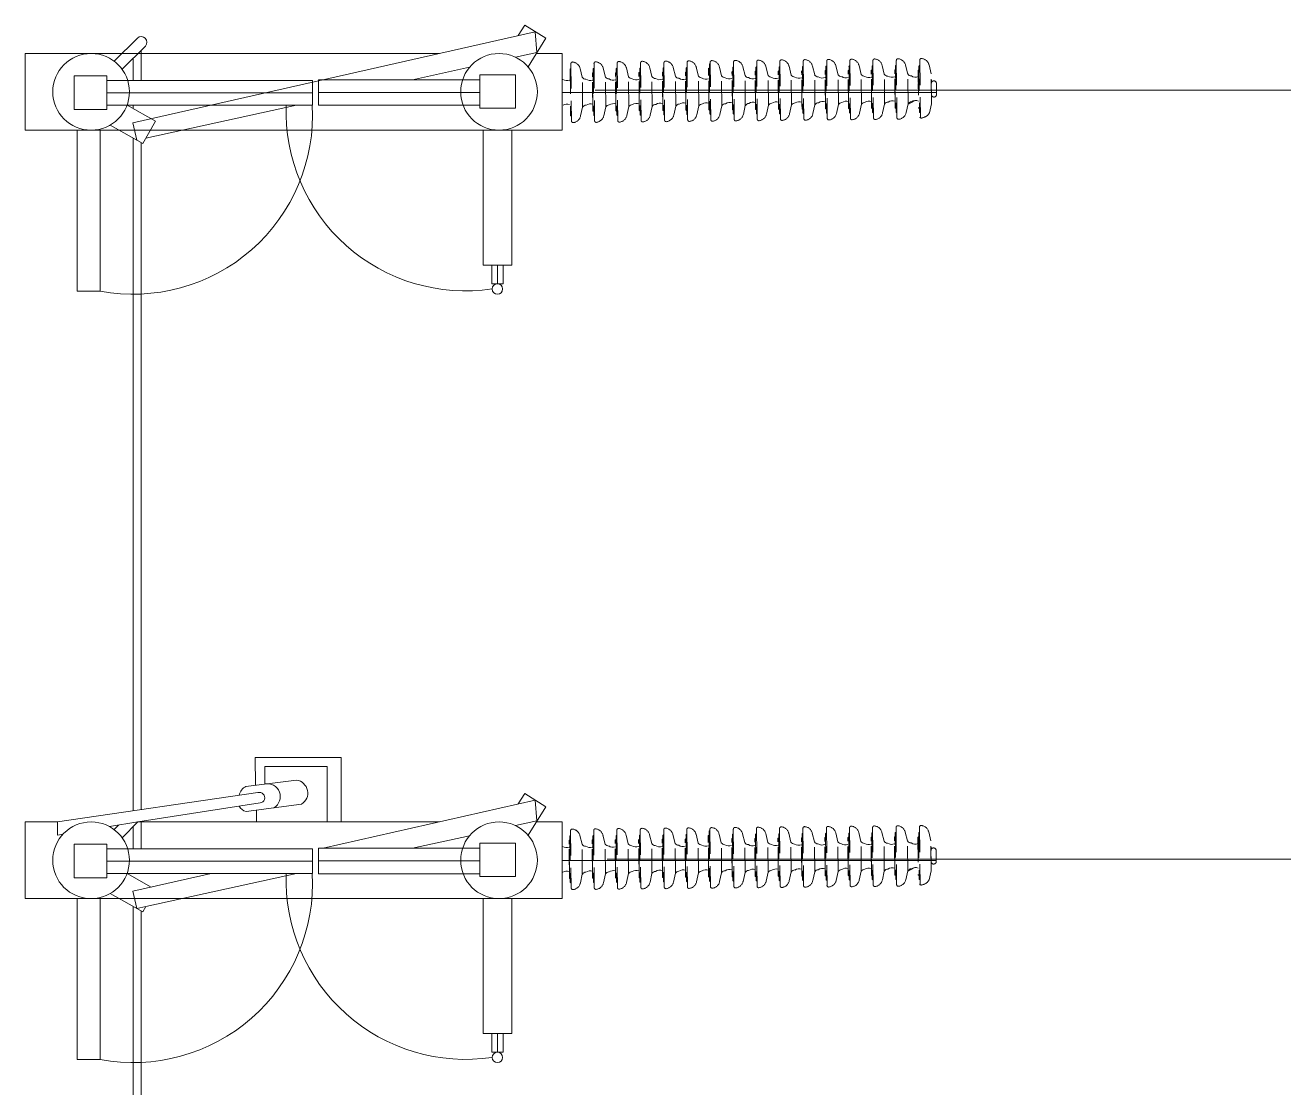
# Model space of a CAD drawing. Header units: inches. Extents: x 3989 to 4711, y 2881 to 3348.
# Drawn here: x 4309.83 to 4335.35, y 3041.98 to 3063.53 of the extents above; entities that cross this region are included whole.
import ezdxf

# ---------------------------------------------------------------- set-up
doc = ezdxf.new("R2010")
doc.units = ezdxf.units.IN
doc.header["$MEASUREMENT"] = 0
doc.linetypes.add('DASHED', pattern=[0.75, 0.5, -0.25])
doc.layers.add('COTAS', color=4, linetype='Continuous')
doc.layers.add('medidas', color=3, linetype='Continuous')

# ---------------------------------------------------------------- blocks, each defined once
blk = doc.blocks.new('*U13')
at = {"color": 0, "linetype": 'DASHED', "lineweight": 0}
for p, q in [((-124.367, -90.294), (-124.379, -91.453)), ((-124.368, -90.3), (-124.379, -91.46)), ((-123.892, -90.298), (-123.904, -91.458)), ((-123.417, -90.303), (-123.429, -91.463)), ((-122.949, -90.308), (-122.961, -91.468)), ((-122.481, -90.313), (-122.492, -91.473)), ((-122.006, -90.318), (-122.017, -91.477)), ((-124.605, -91.18), (-124.599, -90.569)), ((-124.555, -90.39), (-124.599, -90.569)), ((-124.351, -90.412), (-124.361, -91.349)), ((-124.335, -90.5), (-124.343, -91.261)), ((-124.13, -91.179), (-124.124, -90.574)), ((-124.08, -90.395), (-124.124, -90.574)), ((-123.885, -90.401), (-123.893, -90.401)), ((-123.876, -90.41), (-123.886, -91.347)), ((-123.868, -90.49), (-123.877, -90.49)), ((-123.867, -91.175), (-123.86, -90.57)), ((-123.605, -90.399), (-123.649, -90.578)), ((-123.41, -90.406), (-123.418, -90.406)), ((-123.401, -90.415), (-123.411, -91.352)), ((-123.393, -90.494), (-123.402, -90.494)), ((-123.391, -91.179), (-123.385, -90.574)), ((-123.137, -90.404), (-123.18, -90.583)), ((-122.941, -90.411), (-122.95, -90.411)), ((-122.933, -90.42), (-122.942, -91.357)), ((-122.925, -90.499), (-122.934, -90.499)), ((-122.668, -90.409), (-122.712, -90.588)), ((-122.473, -90.416), (-122.482, -90.416)), ((-122.465, -90.424), (-122.474, -91.361)), ((-122.457, -90.504), (-122.465, -90.504)), ((-122.193, -90.414), (-122.237, -90.593)), ((-121.998, -90.42), (-122.007, -90.42)), ((-121.989, -90.429), (-121.999, -91.366)), ((-121.982, -90.509), (-121.99, -90.509)), ((-121.718, -90.418), (-121.762, -90.597)), ((-121.53, -90.322), (-121.542, -91.482)), ((-121.523, -90.425), (-121.531, -90.425)), ((-121.514, -90.434), (-121.524, -91.371)), ((-121.506, -90.513), (-121.515, -90.513)), ((-121.25, -90.423), (-121.294, -90.602)), ((-121.062, -90.327), (-121.074, -91.487)), ((-121.055, -90.43), (-121.063, -90.43)), ((-121.046, -90.439), (-121.055, -91.376)), ((-121.038, -90.518), (-121.047, -90.518)), ((-120.782, -90.428), (-120.825, -90.607)), ((-120.594, -90.332), (-120.606, -91.492)), ((-120.594, -90.332), (-120.606, -91.492)), ((-120.586, -90.435), (-120.595, -90.435)), ((-120.578, -90.444), (-120.587, -91.381)), ((-120.578, -90.444), (-120.587, -91.381)), ((-120.306, -90.433), (-120.35, -90.611)), ((-120.119, -90.336), (-120.131, -91.496)), ((-120.119, -90.336), (-120.131, -91.496)), ((-120.11, -90.368), (-120.119, -90.368)), ((-120.103, -90.448), (-120.112, -91.385)), ((-120.102, -90.377), (-120.111, -91.314)), ((-119.838, -90.438), (-119.882, -90.617)), ((-119.65, -90.341), (-119.662, -91.501)), ((-119.643, -90.444), (-119.652, -90.444)), ((-119.634, -90.453), (-119.644, -91.39)), ((-119.626, -90.533), (-119.635, -90.533)), ((-119.37, -90.442), (-119.414, -90.621)), ((-119.182, -90.346), (-119.194, -91.506)), ((-119.175, -90.449), (-119.183, -90.449)), ((-119.166, -90.458), (-119.176, -91.395)), ((-119.158, -90.537), (-119.167, -90.537)), ((-118.895, -90.447), (-118.938, -90.626)), ((-118.707, -90.351), (-118.719, -91.511)), ((-118.699, -90.454), (-118.708, -90.454)), ((-118.691, -90.463), (-118.7, -91.4)), ((-118.683, -90.542), (-118.692, -90.542)), ((-118.42, -90.452), (-118.463, -90.631)), ((-118.232, -90.356), (-118.244, -91.515)), ((-118.224, -90.458), (-118.233, -90.458)), ((-118.216, -90.467), (-118.225, -91.404)), ((-118.208, -90.547), (-118.217, -90.547)), ((-117.951, -90.457), (-117.995, -90.636)), ((-117.764, -90.361), (-117.775, -91.52)), ((-117.756, -90.463), (-117.765, -90.463)), ((-117.748, -90.472), (-117.757, -91.409)), ((-117.74, -90.552), (-117.748, -90.552)), ((-117.483, -90.462), (-117.527, -90.64)), ((-117.295, -90.365), (-117.307, -91.525)), ((-117.288, -90.468), (-117.296, -90.468)), ((-117.279, -90.477), (-117.289, -91.414)), ((-124.704, -90.772), (-124.707, -90.995)), ((-124.601, -90.773), (-124.603, -90.996)), ((-124.338, -90.769), (-124.34, -90.992)), ((-123.862, -90.767), (-123.865, -90.991)), ((-123.655, -91.183), (-123.649, -90.578)), ((-123.387, -90.771), (-123.39, -90.995)), ((-123.186, -91.188), (-123.18, -90.583)), ((-122.923, -91.184), (-122.917, -90.579)), ((-122.919, -90.777), (-122.921, -91)), ((-122.718, -91.193), (-122.712, -90.588)), ((-122.455, -91.189), (-122.449, -90.584)), ((-122.451, -90.781), (-122.453, -91.005)), ((-122.243, -91.198), (-122.237, -90.593)), ((-121.98, -91.194), (-121.974, -90.589)), ((-121.976, -90.786), (-121.978, -91.01)), ((-121.768, -91.202), (-121.762, -90.597)), ((-121.505, -91.198), (-121.499, -90.593)), ((-121.501, -90.791), (-121.503, -91.014)), ((-121.3, -91.207), (-121.294, -90.602)), ((-121.036, -91.203), (-121.03, -90.598)), ((-121.032, -90.796), (-121.035, -91.019)), ((-120.831, -91.212), (-120.825, -90.607)), ((-120.568, -91.208), (-120.562, -90.603)), ((-120.564, -90.8), (-120.566, -91.024)), ((-120.356, -91.217), (-120.35, -90.611)), ((-120.093, -91.213), (-120.087, -90.607)), ((-120.089, -90.805), (-120.091, -91.028)), ((-119.888, -91.222), (-119.882, -90.617)), ((-119.625, -91.218), (-119.619, -90.613)), ((-119.621, -90.81), (-119.623, -91.034)), ((-119.42, -91.226), (-119.414, -90.621)), ((-119.157, -91.222), (-119.15, -90.617)), ((-119.152, -90.815), (-119.155, -91.038)), ((-118.945, -91.231), (-118.938, -90.626)), ((-118.681, -91.227), (-118.675, -90.622)), ((-118.677, -90.82), (-118.68, -91.043)), ((-118.469, -91.236), (-118.463, -90.631)), ((-118.206, -91.232), (-118.2, -90.627)), ((-118.202, -90.824), (-118.204, -91.048)), ((-118.001, -91.241), (-117.995, -90.636)), ((-117.738, -91.237), (-117.732, -90.632)), ((-117.734, -90.829), (-117.736, -91.053)), ((-117.533, -91.246), (-117.527, -90.64)), ((-124.565, -91.36), (-124.605, -91.18)), ((-124.351, -91.269), (-124.36, -91.269)), ((-124.09, -91.358), (-124.13, -91.179)), ((-123.876, -91.268), (-123.885, -91.268)), ((-123.615, -91.363), (-123.655, -91.183)), ((-123.401, -91.272), (-123.41, -91.272)), ((-123.146, -91.368), (-123.186, -91.188)), ((-122.933, -91.277), (-122.941, -91.277)), ((-122.678, -91.373), (-122.718, -91.193)), ((-122.465, -91.282), (-122.473, -91.282)), ((-122.203, -91.377), (-122.243, -91.198)), ((-121.989, -91.287), (-121.998, -91.287)), ((-121.728, -91.382), (-121.768, -91.202)), ((-121.514, -91.291), (-121.523, -91.291)), ((-121.26, -91.387), (-121.3, -91.207)), ((-121.046, -91.296), (-121.055, -91.296)), ((-120.791, -91.392), (-120.831, -91.212)), ((-120.578, -91.301), (-120.586, -91.301)), ((-120.316, -91.396), (-120.356, -91.217)), ((-120.103, -91.306), (-120.111, -91.305)), ((-119.848, -91.401), (-119.888, -91.222)), ((-119.634, -91.311), (-119.643, -91.311)), ((-119.38, -91.406), (-119.42, -91.226)), ((-119.166, -91.315), (-119.175, -91.315)), ((-118.905, -91.411), (-118.945, -91.231)), ((-118.691, -91.32), (-118.7, -91.32)), ((-118.429, -91.415), (-118.469, -91.236)), ((-118.216, -91.325), (-118.224, -91.325)), ((-117.961, -91.421), (-118.001, -91.241)), ((-117.748, -91.33), (-117.756, -91.33)), ((-117.493, -91.425), (-117.533, -91.246)), ((-117.279, -91.335), (-117.288, -91.334)), ((-124.37, -91.357), (-124.378, -91.357)), ((-123.894, -91.356), (-123.903, -91.356)), ((-123.419, -91.36), (-123.428, -91.36)), ((-122.951, -91.365), (-122.96, -91.365)), ((-122.483, -91.37), (-122.491, -91.37)), ((-122.008, -91.375), (-122.016, -91.375)), ((-121.532, -91.379), (-121.541, -91.379)), ((-121.064, -91.384), (-121.073, -91.384)), ((-120.596, -91.389), (-120.605, -91.389)), ((-120.121, -91.394), (-120.129, -91.393)), ((-119.653, -91.399), (-119.661, -91.399)), ((-119.184, -91.403), (-119.193, -91.403)), ((-118.709, -91.408), (-118.718, -91.408)), ((-118.234, -91.413), (-118.243, -91.413)), ((-117.766, -91.418), (-117.774, -91.418)), ((-117.298, -91.423), (-117.306, -91.422)), ((-124.362, -105.849), (-124.373, -107.008)), ((-124.362, -105.855), (-124.373, -107.015)), ((-123.887, -105.853), (-123.898, -107.013)), ((-123.411, -105.858), (-123.423, -107.018)), ((-122.943, -105.863), (-122.955, -107.023)), ((-122.475, -105.868), (-122.487, -107.028)), ((-122, -105.873), (-122.011, -107.032)), ((-121.525, -105.877), (-121.536, -107.037)), ((-121.056, -105.882), (-121.068, -107.042)), ((-124.599, -106.735), (-124.593, -106.124)), ((-124.549, -105.945), (-124.593, -106.124)), ((-124.346, -105.967), (-124.355, -106.904)), ((-124.329, -106.055), (-124.337, -106.816)), ((-124.124, -106.734), (-124.118, -106.128)), ((-124.074, -105.95), (-124.118, -106.128)), ((-123.879, -105.956), (-123.888, -105.956)), ((-123.87, -105.965), (-123.88, -106.902)), ((-123.863, -106.045), (-123.871, -106.045)), ((-123.861, -106.73), (-123.855, -106.125)), ((-123.649, -106.738), (-123.643, -106.133)), ((-123.599, -105.954), (-123.643, -106.133)), ((-123.404, -105.961), (-123.412, -105.961)), ((-123.395, -105.969), (-123.405, -106.907)), ((-123.387, -106.049), (-123.396, -106.049)), ((-123.386, -106.734), (-123.38, -106.129)), ((-123.181, -106.743), (-123.175, -106.138)), ((-123.131, -105.959), (-123.175, -106.138)), ((-122.936, -105.966), (-122.944, -105.966)), ((-122.927, -105.975), (-122.936, -106.912)), ((-122.919, -106.054), (-122.928, -106.054)), ((-122.917, -106.739), (-122.911, -106.134)), ((-122.663, -105.964), (-122.706, -106.143)), ((-122.467, -105.971), (-122.476, -105.971)), ((-122.459, -105.979), (-122.468, -106.916)), ((-122.451, -106.059), (-122.46, -106.059)), ((-122.449, -106.744), (-122.443, -106.139)), ((-122.187, -105.969), (-122.231, -106.148)), ((-121.992, -105.975), (-122.001, -105.975)), ((-121.984, -105.984), (-121.993, -106.921)), ((-121.976, -106.064), (-121.984, -106.064)), ((-121.712, -105.973), (-121.756, -106.152)), ((-121.517, -105.98), (-121.526, -105.98)), ((-121.508, -105.989), (-121.518, -106.926)), ((-121.501, -106.068), (-121.509, -106.068)), ((-121.244, -105.978), (-121.288, -106.157)), ((-121.049, -105.985), (-121.057, -105.985)), ((-121.04, -105.994), (-121.05, -106.931)), ((-121.032, -106.073), (-121.041, -106.073)), ((-120.776, -105.983), (-120.819, -106.162)), ((-120.588, -105.887), (-120.6, -107.047)), ((-120.588, -105.887), (-120.6, -107.047)), ((-120.58, -105.99), (-120.589, -105.99)), ((-120.572, -105.998), (-120.581, -106.936)), ((-120.572, -105.998), (-120.581, -106.936)), ((-120.301, -105.988), (-120.344, -106.166)), ((-120.113, -105.891), (-120.125, -107.051)), ((-120.113, -105.891), (-120.125, -107.051)), ((-120.105, -105.923), (-120.113, -105.923)), ((-120.096, -105.932), (-120.106, -106.869)), ((-120.097, -106.003), (-120.106, -106.94)), ((-119.832, -105.993), (-119.876, -106.172)), ((-119.645, -105.896), (-119.656, -107.056)), ((-119.637, -105.999), (-119.646, -105.999)), ((-119.629, -106.008), (-119.638, -106.945)), ((-119.621, -106.088), (-119.629, -106.088)), ((-119.364, -105.997), (-119.408, -106.176)), ((-119.176, -105.901), (-119.188, -107.061)), ((-119.169, -106.004), (-119.177, -106.004)), ((-119.16, -106.013), (-119.17, -106.95)), ((-119.152, -106.092), (-119.161, -106.092)), ((-118.889, -106.002), (-118.933, -106.181)), ((-118.701, -105.906), (-118.713, -107.066)), ((-118.694, -106.009), (-118.702, -106.009)), ((-118.685, -106.018), (-118.695, -106.955)), ((-118.677, -106.097), (-118.686, -106.097)), ((-118.414, -106.007), (-118.458, -106.186)), ((-118.226, -105.91), (-118.238, -107.07)), ((-118.219, -106.013), (-118.227, -106.013)), ((-118.21, -106.022), (-118.219, -106.959)), ((-118.202, -106.102), (-118.211, -106.102)), ((-117.946, -106.012), (-117.989, -106.191)), ((-117.758, -105.916), (-117.77, -107.075)), ((-117.75, -106.018), (-117.759, -106.018)), ((-117.742, -106.027), (-117.751, -106.964)), ((-117.734, -106.107), (-117.743, -106.107)), ((-117.477, -106.017), (-117.521, -106.195)), ((-117.29, -105.92), (-117.301, -107.08)), ((-117.282, -106.023), (-117.291, -106.023)), ((-117.273, -106.032), (-117.283, -106.969)), ((-117.266, -106.112), (-117.274, -106.111)), ((-124.699, -106.327), (-124.701, -106.55)), ((-124.595, -106.328), (-124.597, -106.551)), ((-124.332, -106.324), (-124.334, -106.547)), ((-123.857, -106.322), (-123.859, -106.545)), ((-123.382, -106.326), (-123.384, -106.55)), ((-122.913, -106.331), (-122.916, -106.555)), ((-122.712, -106.748), (-122.706, -106.143)), ((-122.445, -106.336), (-122.447, -106.56)), ((-122.237, -106.753), (-122.231, -106.148)), ((-121.974, -106.749), (-121.968, -106.144)), ((-121.97, -106.341), (-121.972, -106.565)), ((-121.762, -106.757), (-121.756, -106.152)), ((-121.499, -106.753), (-121.493, -106.148)), ((-121.495, -106.346), (-121.497, -106.569)), ((-121.294, -106.762), (-121.288, -106.157)), ((-121.031, -106.758), (-121.025, -106.153)), ((-121.027, -106.351), (-121.029, -106.574)), ((-120.826, -106.767), (-120.819, -106.162)), ((-120.562, -106.763), (-120.556, -106.158)), ((-120.558, -106.355), (-120.561, -106.579)), ((-120.35, -106.772), (-120.344, -106.166)), ((-120.087, -106.768), (-120.081, -106.162)), ((-120.083, -106.36), (-120.085, -106.583)), ((-119.882, -106.777), (-119.876, -106.172)), ((-119.619, -106.773), (-119.613, -106.168)), ((-119.615, -106.365), (-119.617, -106.589)), ((-119.414, -106.781), (-119.408, -106.176)), ((-119.151, -106.777), (-119.145, -106.172)), ((-119.147, -106.37), (-119.149, -106.593)), ((-118.939, -106.786), (-118.933, -106.181)), ((-118.676, -106.782), (-118.669, -106.177)), ((-118.671, -106.375), (-118.674, -106.598)), ((-118.464, -106.791), (-118.458, -106.186)), ((-118.2, -106.787), (-118.194, -106.182)), ((-118.196, -106.379), (-118.199, -106.603)), ((-117.995, -106.796), (-117.989, -106.191)), ((-117.732, -106.792), (-117.726, -106.187)), ((-117.728, -106.384), (-117.73, -106.608)), ((-117.527, -106.801), (-117.521, -106.195)), ((-117.264, -106.797), (-117.258, -106.191)), ((-117.26, -106.389), (-117.262, -106.612)), ((-124.559, -106.915), (-124.599, -106.735)), ((-124.346, -106.824), (-124.354, -106.824)), ((-124.084, -106.913), (-124.124, -106.734)), ((-123.87, -106.823), (-123.879, -106.822)), ((-123.609, -106.918), (-123.649, -106.738)), ((-123.395, -106.827), (-123.404, -106.827)), ((-123.141, -106.923), (-123.181, -106.743)), ((-122.927, -106.832), (-122.936, -106.832)), ((-122.672, -106.928), (-122.712, -106.748)), ((-122.459, -106.837), (-122.467, -106.837)), ((-122.197, -106.932), (-122.237, -106.753)), ((-121.984, -106.842), (-121.992, -106.842)), ((-121.722, -106.937), (-121.762, -106.757)), ((-121.508, -106.846), (-121.517, -106.846)), ((-121.254, -106.942), (-121.294, -106.762)), ((-121.04, -106.851), (-121.049, -106.851)), ((-120.786, -106.947), (-120.826, -106.767)), ((-120.572, -106.856), (-120.581, -106.856)), ((-120.31, -106.951), (-120.35, -106.772)), ((-120.097, -106.861), (-120.105, -106.86)), ((-119.842, -106.956), (-119.882, -106.777)), ((-119.629, -106.866), (-119.637, -106.866)), ((-119.374, -106.961), (-119.414, -106.781)), ((-119.16, -106.87), (-119.169, -106.87)), ((-118.899, -106.966), (-118.939, -106.786)), ((-118.685, -106.875), (-118.694, -106.875)), ((-118.424, -106.97), (-118.464, -106.791)), ((-118.21, -106.88), (-118.219, -106.88)), ((-117.955, -106.975), (-117.995, -106.796)), ((-117.742, -106.885), (-117.75, -106.885)), ((-117.487, -106.98), (-117.527, -106.801)), ((-117.274, -106.89), (-117.282, -106.889)), ((-124.364, -106.912), (-124.372, -106.912)), ((-123.889, -106.911), (-123.897, -106.911)), ((-123.413, -106.915), (-123.422, -106.915)), ((-122.945, -106.92), (-122.954, -106.92)), ((-122.477, -106.925), (-122.486, -106.925)), ((-122.002, -106.93), (-122.01, -106.93)), ((-121.527, -106.934), (-121.535, -106.934)), ((-121.058, -106.939), (-121.067, -106.939)), ((-120.59, -106.944), (-120.599, -106.944)), ((-120.115, -106.949), (-120.124, -106.948)), ((-119.647, -106.954), (-119.655, -106.954)), ((-119.179, -106.958), (-119.187, -106.958)), ((-118.703, -106.963), (-118.712, -106.963)), ((-118.228, -106.968), (-118.237, -106.968)), ((-117.76, -106.973), (-117.769, -106.973)), ((-117.292, -106.978), (-117.3, -106.977))]:
    blk.add_line(p, q, dxfattribs=at)
at = {"color": 0, "lineweight": 0}
for p, q in [((-123.86, -90.498), (-123.86, -90.57)), ((-123.385, -90.503), (-123.385, -90.574)), ((-122.916, -90.508), (-122.917, -90.579)), ((-122.448, -90.513), (-122.449, -90.584)), ((-121.973, -90.518), (-121.974, -90.589)), ((-121.498, -90.522), (-121.499, -90.593)), ((-121.03, -90.527), (-121.03, -90.598)), ((-120.561, -90.532), (-120.562, -90.603)), ((-120.086, -90.536), (-120.087, -90.607)), ((-120.085, -90.465), (-120.086, -90.536)), ((-119.618, -90.541), (-119.619, -90.613)), ((-119.15, -90.546), (-119.15, -90.617)), ((-118.675, -90.551), (-118.675, -90.622)), ((-118.199, -90.555), (-118.2, -90.627)), ((-117.731, -90.561), (-117.732, -90.632)), ((-124.276, -91.112), (-124.127, -91.191)), ((-123.867, -91.175), (-123.867, -91.259)), ((-123.391, -91.179), (-123.392, -91.264)), ((-122.923, -91.184), (-122.924, -91.269)), ((-122.455, -91.189), (-122.456, -91.273)), ((-121.98, -91.194), (-121.981, -91.278)), ((-121.505, -91.198), (-121.506, -91.283)), ((-121.036, -91.203), (-121.037, -91.288)), ((-120.568, -91.208), (-120.569, -91.293)), ((-120.093, -91.213), (-120.094, -91.297)), ((-119.625, -91.218), (-119.626, -91.302)), ((-119.157, -91.222), (-119.157, -91.307)), ((-118.681, -91.227), (-118.682, -91.312)), ((-118.206, -91.232), (-118.207, -91.316)), ((-117.738, -91.237), (-117.739, -91.321)), ((-123.854, -106.053), (-123.855, -106.125)), ((-123.379, -106.058), (-123.38, -106.129)), ((-122.911, -106.063), (-122.911, -106.134)), ((-122.442, -106.068), (-122.443, -106.139)), ((-121.967, -106.073), (-121.968, -106.144)), ((-121.492, -106.077), (-121.493, -106.148)), ((-121.024, -106.082), (-121.025, -106.153)), ((-120.556, -106.087), (-120.556, -106.158)), ((-120.08, -106.091), (-120.081, -106.162)), ((-120.08, -106.02), (-120.08, -106.091)), ((-119.612, -106.096), (-119.613, -106.168)), ((-119.144, -106.101), (-119.145, -106.172)), ((-118.669, -106.106), (-118.669, -106.177)), ((-118.194, -106.11), (-118.194, -106.182)), ((-117.725, -106.116), (-117.726, -106.187)), ((-117.257, -106.12), (-117.258, -106.191)), ((-124.27, -106.667), (-124.121, -106.746)), ((-123.861, -106.73), (-123.862, -106.814)), ((-123.386, -106.734), (-123.387, -106.818)), ((-122.917, -106.739), (-122.918, -106.824)), ((-122.449, -106.744), (-122.45, -106.828)), ((-121.974, -106.749), (-121.975, -106.833)), ((-121.499, -106.753), (-121.5, -106.838)), ((-121.031, -106.758), (-121.032, -106.843)), ((-120.562, -106.763), (-120.563, -106.847)), ((-120.087, -106.768), (-120.088, -106.852)), ((-119.619, -106.773), (-119.62, -106.857)), ((-119.151, -106.777), (-119.152, -106.862)), ((-118.676, -106.782), (-118.676, -106.867)), ((-118.2, -106.787), (-118.201, -106.871)), ((-117.732, -106.792), (-117.733, -106.876)), ((-117.264, -106.797), (-117.265, -106.881))]:
    blk.add_line(p, q, dxfattribs=at)
at = {"lineweight": 0}
for p, q in [((-117.786, -90.9), (-168.36, -90.9)), ((-118.029, -106.495), (-168.851, -106.495))]:
    blk.add_line(p, q, dxfattribs=at)
at = {"color": 0, "lineweight": 0}
for points in [[(-124.621, -90.724), (-124.6, -90.685)], [(-124.615, -106.279), (-124.594, -106.24)]]:
    blk.add_lwpolyline(points, dxfattribs=at)
at = {"color": 0, "linetype": 'DASHED', "lineweight": 0}
for centre, radius, start, end in [((-124.387, -90.431), 0.173, 96.1367, 166.2887), ((-124.402, -90.293), 0.0346, 359.4188, 96.1367), ((-123.912, -90.436), 0.173, 96.1367, 166.2887), ((-123.927, -90.298), 0.0346, 359.4188, 96.1367), ((-123.437, -90.44), 0.173, 96.1367, 166.2887), ((-123.452, -90.303), 0.0346, 359.4188, 96.1367), ((-122.969, -90.445), 0.173, 96.1367, 166.2887), ((-122.984, -90.308), 0.0346, 359.4188, 96.1367), ((-122.5, -90.45), 0.173, 96.1367, 166.2887), ((-122.515, -90.312), 0.0346, 359.4188, 96.1367), ((-122.025, -90.455), 0.173, 96.1367, 166.2887), ((-122.04, -90.317), 0.0346, 359.4188, 96.1367), ((-121.55, -90.459), 0.173, 96.1367, 166.2887), ((-121.565, -90.322), 0.0346, 359.4188, 96.1367), ((-121.082, -90.464), 0.173, 96.1367, 166.2887), ((-121.097, -90.327), 0.0346, 359.4188, 96.1367), ((-120.614, -90.469), 0.173, 96.1367, 166.2887), ((-120.628, -90.332), 0.0346, 359.4188, 96.1367), ((-120.139, -90.474), 0.173, 96.1367, 166.2887), ((-120.153, -90.336), 0.0346, 359.4188, 96.1367), ((-119.67, -90.479), 0.173, 96.1367, 166.2887), ((-119.685, -90.341), 0.0346, 359.4188, 96.1367), ((-119.202, -90.483), 0.173, 96.1367, 166.2887), ((-119.217, -90.346), 0.0346, 359.4188, 96.1367), ((-118.727, -90.488), 0.173, 96.1367, 166.2887), ((-118.742, -90.351), 0.0346, 359.4188, 96.1367), ((-118.252, -90.493), 0.173, 96.1367, 166.2887), ((-118.267, -90.355), 0.0346, 359.4188, 96.1367), ((-124.36, -90.41), 0.00864, 359.4188, 89.4188), ((-124.344, -90.5), 0.00864, 359.4188, 89.4188), ((-123.885, -90.41), 0.00864, 359.4188, 89.4188), ((-123.868, -90.498), 0.00864, 359.4188, 89.4188), ((-123.41, -90.414), 0.00864, 359.4188, 89.4188), ((-123.393, -90.503), 0.00864, 359.4188, 89.4188), ((-122.941, -90.42), 0.00864, 359.4188, 89.4188), ((-122.925, -90.508), 0.00864, 359.4188, 89.4188), ((-122.473, -90.424), 0.00864, 359.4188, 89.4188), ((-122.457, -90.513), 0.00864, 359.4188, 89.4188), ((-121.998, -90.429), 0.00864, 359.4188, 89.4188), ((-121.982, -90.517), 0.00864, 359.4188, 89.4188), ((-121.523, -90.434), 0.00864, 359.4188, 89.4188), ((-121.506, -90.522), 0.00864, 359.4188, 89.4188), ((-121.055, -90.439), 0.00864, 359.4188, 89.4188), ((-121.038, -90.527), 0.00864, 359.4188, 89.4188), ((-120.586, -90.443), 0.00864, 359.4188, 89.4188), ((-120.57, -90.532), 0.00864, 359.4188, 89.4188), ((-120.111, -90.377), 0.00864, 359.4188, 89.4188), ((-120.094, -90.465), 0.00864, 359.4188, 89.4188), ((-119.643, -90.453), 0.00864, 359.4188, 89.4188), ((-119.627, -90.541), 0.00864, 359.4188, 89.4188), ((-119.175, -90.458), 0.00864, 359.4188, 89.4188), ((-119.158, -90.546), 0.00864, 359.4188, 89.4188), ((-118.7, -90.463), 0.00864, 359.4188, 89.4188), ((-118.683, -90.551), 0.00864, 359.4188, 89.4188), ((-118.224, -90.467), 0.00864, 359.4188, 89.4188), ((-118.208, -90.555), 0.00864, 359.4188, 89.4188), ((-117.783, -90.498), 0.173, 96.1367, 166.2887), ((-117.798, -90.36), 0.0346, 359.4188, 96.1367), ((-117.756, -90.472), 0.00864, 359.4188, 89.4188), ((-117.74, -90.561), 0.00864, 359.4188, 89.4188), ((-117.315, -90.503), 0.173, 96.1367, 166.2887), ((-117.33, -90.365), 0.0346, 359.4188, 96.1367), ((-117.288, -90.477), 0.00864, 359.4188, 89.4188), ((-124.653, -90.766), 0.0522, 352.1235, 186.7141), ((-124.655, -90.989), 0.0522, 172.1235, 6.7141), ((-124.351, -91.261), 0.00864, 269.4188, 359.4188), ((-123.876, -91.259), 0.00864, 269.4188, 359.4188), ((-123.401, -91.263), 0.00864, 269.4188, 359.4188), ((-122.933, -91.269), 0.00864, 269.4188, 359.4188), ((-122.464, -91.273), 0.00864, 269.4188, 359.4188), ((-121.989, -91.278), 0.00864, 269.4188, 359.4188), ((-121.514, -91.283), 0.00864, 269.4188, 359.4188), ((-121.046, -91.288), 0.00864, 269.4188, 359.4188), ((-120.578, -91.292), 0.00864, 269.4188, 359.4188), ((-120.103, -91.297), 0.00864, 269.4188, 359.4188), ((-119.634, -91.302), 0.00864, 269.4188, 359.4188), ((-119.166, -91.307), 0.00864, 269.4188, 359.4188), ((-118.691, -91.312), 0.00864, 269.4188, 359.4188), ((-118.216, -91.316), 0.00864, 269.4188, 359.4188), ((-117.748, -91.321), 0.00864, 269.4188, 359.4188), ((-124.383, -91.255), 0.21, 210.153, 260.354), ((-124.4, -91.433), 0.0346, 237.726, 334.4439), ((-124.37, -91.349), 0.00864, 269.4188, 359.4188), ((-123.921, -91.321), 0.173, 192.5488, 262.7008), ((-123.939, -91.458), 0.0346, 262.7008, 359.4188), ((-123.894, -91.347), 0.00864, 269.4188, 359.4188), ((-123.446, -91.325), 0.173, 192.5488, 262.7008), ((-123.464, -91.462), 0.0346, 262.7008, 359.4188), ((-123.419, -91.351), 0.00864, 269.4188, 359.4188), ((-122.978, -91.33), 0.173, 192.5488, 262.7008), ((-122.995, -91.468), 0.0346, 262.7008, 359.4188), ((-122.951, -91.357), 0.00864, 269.4188, 359.4188), ((-122.509, -91.335), 0.173, 192.5488, 262.7008), ((-122.527, -91.472), 0.0346, 262.7008, 359.4188), ((-122.483, -91.361), 0.00864, 269.4188, 359.4188), ((-122.034, -91.34), 0.173, 192.5488, 262.7008), ((-122.052, -91.477), 0.0346, 262.7008, 359.4188), ((-122.008, -91.366), 0.00864, 269.4188, 359.4188), ((-121.559, -91.344), 0.173, 192.5488, 262.7008), ((-121.577, -91.482), 0.0346, 262.7008, 359.4188), ((-121.532, -91.371), 0.00864, 269.4188, 359.4188), ((-121.091, -91.349), 0.173, 192.5488, 262.7008), ((-121.108, -91.487), 0.0346, 262.7008, 359.4188), ((-121.064, -91.376), 0.00864, 269.4188, 359.4188), ((-120.623, -91.354), 0.173, 192.5488, 262.7008), ((-120.64, -91.491), 0.0346, 262.7008, 359.4188), ((-120.596, -91.38), 0.00864, 269.4188, 359.4188), ((-120.148, -91.359), 0.173, 192.5488, 262.7008), ((-120.165, -91.496), 0.0346, 262.7008, 359.4188), ((-120.121, -91.385), 0.00864, 269.4188, 359.4188), ((-119.679, -91.364), 0.173, 192.5488, 262.7008), ((-119.697, -91.501), 0.0346, 262.7008, 359.4188), ((-119.652, -91.39), 0.00864, 269.4188, 359.4188), ((-119.211, -91.369), 0.173, 192.5488, 262.7008), ((-119.229, -91.506), 0.0346, 262.7008, 359.4188), ((-119.184, -91.395), 0.00864, 269.4188, 359.4188), ((-118.736, -91.373), 0.173, 192.5488, 262.7008), ((-118.753, -91.511), 0.0346, 262.7008, 359.4188), ((-118.709, -91.4), 0.00864, 269.4188, 359.4188), ((-118.261, -91.378), 0.173, 192.5488, 262.7008), ((-118.278, -91.515), 0.0346, 262.7008, 359.4188), ((-118.234, -91.404), 0.00864, 269.4188, 359.4188), ((-117.792, -91.383), 0.173, 192.5488, 262.7008), ((-117.81, -91.52), 0.0346, 262.7008, 359.4188), ((-117.766, -91.409), 0.00864, 269.4188, 359.4188), ((-117.324, -91.388), 0.173, 192.5488, 262.7008), ((-117.342, -91.525), 0.0346, 262.7008, 359.4188), ((-117.297, -91.414), 0.00864, 269.4188, 359.4188), ((-124.381, -105.986), 0.173, 96.1367, 166.2887), ((-124.396, -105.848), 0.0346, 359.4188, 96.1367), ((-123.906, -105.991), 0.173, 96.1367, 166.2887), ((-123.921, -105.853), 0.0346, 359.4188, 96.1367), ((-123.431, -105.995), 0.173, 96.1367, 166.2887), ((-123.446, -105.858), 0.0346, 359.4188, 96.1367), ((-122.963, -106), 0.173, 96.1367, 166.2887), ((-122.978, -105.863), 0.0346, 359.4188, 96.1367), ((-122.495, -106.005), 0.173, 96.1367, 166.2887), ((-122.509, -105.867), 0.0346, 359.4188, 96.1367), ((-122.02, -106.01), 0.173, 96.1367, 166.2887), ((-122.034, -105.872), 0.0346, 359.4188, 96.1367), ((-121.544, -106.014), 0.173, 96.1367, 166.2887), ((-121.559, -105.877), 0.0346, 359.4188, 96.1367), ((-121.076, -106.019), 0.173, 96.1367, 166.2887), ((-121.091, -105.882), 0.0346, 359.4188, 96.1367), ((-120.608, -106.024), 0.173, 96.1367, 166.2887), ((-120.623, -105.887), 0.0346, 359.4188, 96.1367), ((-120.133, -106.029), 0.173, 96.1367, 166.2887), ((-120.148, -105.891), 0.0346, 359.4188, 96.1367), ((-119.664, -106.034), 0.173, 96.1367, 166.2887), ((-119.679, -105.896), 0.0346, 359.4188, 96.1367), ((-119.196, -106.038), 0.173, 96.1367, 166.2887), ((-119.211, -105.901), 0.0346, 359.4188, 96.1367), ((-118.721, -106.043), 0.173, 96.1367, 166.2887), ((-118.736, -105.906), 0.0346, 359.4188, 96.1367), ((-118.246, -106.048), 0.173, 96.1367, 166.2887), ((-118.261, -105.91), 0.0346, 359.4188, 96.1367), ((-117.778, -106.053), 0.173, 96.1367, 166.2887), ((-117.792, -105.915), 0.0346, 359.4188, 96.1367), ((-124.354, -105.965), 0.00864, 359.4188, 89.4188), ((-124.338, -106.055), 0.00864, 359.4188, 89.4188), ((-123.879, -105.965), 0.00864, 359.4188, 89.4188), ((-123.863, -106.053), 0.00864, 359.4188, 89.4188), ((-123.404, -105.969), 0.00864, 359.4188, 89.4188), ((-123.387, -106.058), 0.00864, 359.4188, 89.4188), ((-122.936, -105.975), 0.00864, 359.4188, 89.4188), ((-122.919, -106.063), 0.00864, 359.4188, 89.4188), ((-122.467, -105.979), 0.00864, 359.4188, 89.4188), ((-122.451, -106.068), 0.00864, 359.4188, 89.4188), ((-121.992, -105.984), 0.00864, 359.4188, 89.4188), ((-121.976, -106.072), 0.00864, 359.4188, 89.4188), ((-121.517, -105.989), 0.00864, 359.4188, 89.4188), ((-121.501, -106.077), 0.00864, 359.4188, 89.4188), ((-121.049, -105.994), 0.00864, 359.4188, 89.4188), ((-121.032, -106.082), 0.00864, 359.4188, 89.4188), ((-120.581, -105.998), 0.00864, 359.4188, 89.4188), ((-120.564, -106.087), 0.00864, 359.4188, 89.4188), ((-120.105, -105.932), 0.00864, 359.4188, 89.4188), ((-120.088, -106.02), 0.00864, 359.4188, 89.4188), ((-119.637, -106.008), 0.00864, 359.4188, 89.4188), ((-119.621, -106.096), 0.00864, 359.4188, 89.4188), ((-119.169, -106.013), 0.00864, 359.4188, 89.4188), ((-119.153, -106.101), 0.00864, 359.4188, 89.4188), ((-118.694, -106.018), 0.00864, 359.4188, 89.4188), ((-118.677, -106.106), 0.00864, 359.4188, 89.4188), ((-118.219, -106.022), 0.00864, 359.4188, 89.4188), ((-118.202, -106.11), 0.00864, 359.4188, 89.4188), ((-117.75, -106.027), 0.00864, 359.4188, 89.4188), ((-117.734, -106.115), 0.00864, 359.4188, 89.4188), ((-117.309, -106.058), 0.173, 96.1367, 166.2887), ((-117.324, -105.92), 0.0346, 359.4188, 96.1367), ((-117.282, -106.032), 0.00864, 359.4188, 89.4188), ((-117.266, -106.12), 0.00864, 359.4188, 89.4188), ((-124.647, -106.321), 0.0522, 352.1235, 186.7141), ((-124.649, -106.544), 0.0522, 172.1235, 6.7141), ((-124.364, -106.904), 0.00864, 269.4188, 359.4188), ((-124.346, -106.816), 0.00864, 269.4188, 359.4188), ((-123.889, -106.902), 0.00864, 269.4188, 359.4188), ((-123.87, -106.814), 0.00864, 269.4188, 359.4188), ((-123.395, -106.818), 0.00864, 269.4188, 359.4188), ((-122.927, -106.824), 0.00864, 269.4188, 359.4188), ((-122.459, -106.828), 0.00864, 269.4188, 359.4188), ((-121.984, -106.833), 0.00864, 269.4188, 359.4188), ((-121.508, -106.838), 0.00864, 269.4188, 359.4188), ((-121.04, -106.843), 0.00864, 269.4188, 359.4188), ((-120.572, -106.847), 0.00864, 269.4188, 359.4188), ((-120.097, -106.852), 0.00864, 269.4188, 359.4188), ((-119.628, -106.857), 0.00864, 269.4188, 359.4188), ((-119.16, -106.862), 0.00864, 269.4188, 359.4188), ((-118.685, -106.867), 0.00864, 269.4188, 359.4188), ((-118.21, -106.871), 0.00864, 269.4188, 359.4188), ((-117.742, -106.876), 0.00864, 269.4188, 359.4188), ((-117.273, -106.881), 0.00864, 269.4188, 359.4188), ((-124.378, -106.81), 0.21, 210.153, 260.354), ((-124.394, -106.987), 0.0346, 237.726, 334.4439), ((-123.915, -106.876), 0.173, 192.5488, 262.7008), ((-123.933, -107.013), 0.0346, 262.7008, 359.4188), ((-123.44, -106.88), 0.173, 192.5488, 262.7008), ((-123.458, -107.017), 0.0346, 262.7008, 359.4188), ((-123.413, -106.906), 0.00864, 269.4188, 359.4188), ((-122.972, -106.885), 0.173, 192.5488, 262.7008), ((-122.989, -107.023), 0.0346, 262.7008, 359.4188), ((-122.945, -106.912), 0.00864, 269.4188, 359.4188), ((-122.504, -106.89), 0.173, 192.5488, 262.7008), ((-122.521, -107.027), 0.0346, 262.7008, 359.4188), ((-122.477, -106.916), 0.00864, 269.4188, 359.4188), ((-122.029, -106.895), 0.173, 192.5488, 262.7008), ((-122.046, -107.032), 0.0346, 262.7008, 359.4188), ((-122.002, -106.921), 0.00864, 269.4188, 359.4188), ((-121.553, -106.899), 0.173, 192.5488, 262.7008), ((-121.571, -107.037), 0.0346, 262.7008, 359.4188), ((-121.527, -106.926), 0.00864, 269.4188, 359.4188), ((-121.085, -106.904), 0.173, 192.5488, 262.7008), ((-121.103, -107.042), 0.0346, 262.7008, 359.4188), ((-121.058, -106.931), 0.00864, 269.4188, 359.4188), ((-120.617, -106.909), 0.173, 192.5488, 262.7008), ((-120.634, -107.046), 0.0346, 262.7008, 359.4188), ((-120.59, -106.935), 0.00864, 269.4188, 359.4188), ((-120.142, -106.914), 0.173, 192.5488, 262.7008), ((-120.159, -107.051), 0.0346, 262.7008, 359.4188), ((-120.115, -106.94), 0.00864, 269.4188, 359.4188), ((-119.673, -106.919), 0.173, 192.5488, 262.7008), ((-119.691, -107.056), 0.0346, 262.7008, 359.4188), ((-119.647, -106.945), 0.00864, 269.4188, 359.4188), ((-119.205, -106.924), 0.173, 192.5488, 262.7008), ((-119.223, -107.061), 0.0346, 262.7008, 359.4188), ((-119.178, -106.95), 0.00864, 269.4188, 359.4188), ((-118.73, -106.928), 0.173, 192.5488, 262.7008), ((-118.748, -107.066), 0.0346, 262.7008, 359.4188), ((-118.703, -106.955), 0.00864, 269.4188, 359.4188), ((-118.255, -106.933), 0.173, 192.5488, 262.7008), ((-118.272, -107.07), 0.0346, 262.7008, 359.4188), ((-118.228, -106.959), 0.00864, 269.4188, 359.4188), ((-117.787, -106.938), 0.173, 192.5488, 262.7008), ((-117.804, -107.075), 0.0346, 262.7008, 359.4188), ((-117.76, -106.964), 0.00864, 269.4188, 359.4188), ((-117.318, -106.943), 0.173, 192.5488, 262.7008), ((-117.336, -107.08), 0.0346, 262.7008, 359.4188), ((-117.292, -106.969), 0.00864, 269.4188, 359.4188)]:
    blk.add_arc(centre, radius, start, end, dxfattribs=at)
at = {"color": 0, "lineweight": 0}
for centre, radius, start, end in [((-124.201, -90.518), 0.0951, 272.6444, 324.4611), ((-124.28, -90.483), 0.154, 248.4501, 302.5401), ((-123.805, -90.488), 0.154, 248.4501, 302.5401), ((-123.726, -90.523), 0.0951, 272.6444, 324.4611), ((-123.336, -90.493), 0.154, 251.1672, 302.5401), ((-123.258, -90.528), 0.0951, 272.6444, 324.4611), ((-122.868, -90.498), 0.154, 251.1672, 302.5401), ((-122.789, -90.533), 0.0951, 272.6444, 324.4611), ((-122.393, -90.502), 0.154, 248.4501, 302.5401), ((-122.314, -90.537), 0.0951, 272.6444, 324.4611), ((-121.918, -90.507), 0.154, 248.4501, 302.5401), ((-121.839, -90.542), 0.0951, 272.6444, 324.4611), ((-121.449, -90.512), 0.154, 251.1672, 302.5401), ((-121.371, -90.547), 0.0951, 272.6444, 324.4611), ((-120.981, -90.517), 0.154, 251.1672, 302.5401), ((-120.903, -90.552), 0.0951, 272.6444, 324.4611), ((-120.506, -90.521), 0.154, 251.1672, 302.5401), ((-120.428, -90.556), 0.0951, 272.6444, 324.4611), ((-120.038, -90.526), 0.154, 251.1672, 302.5401), ((-119.959, -90.561), 0.0951, 272.6444, 324.4611), ((-119.57, -90.531), 0.154, 251.1672, 302.5401), ((-119.491, -90.566), 0.0951, 272.6444, 324.4611), ((-119.094, -90.536), 0.154, 248.4501, 302.5401), ((-119.016, -90.571), 0.0951, 272.6444, 324.4611), ((-118.619, -90.541), 0.154, 248.4501, 302.5401), ((-118.541, -90.576), 0.0951, 272.6444, 324.4611), ((-118.151, -90.545), 0.154, 251.1672, 302.5401), ((-118.073, -90.58), 0.0951, 272.6444, 324.4611), ((-117.683, -90.55), 0.154, 251.1672, 302.5401), ((-117.604, -90.585), 0.0951, 272.6444, 324.4611), ((-117.215, -90.555), 0.154, 251.1672, 302.5401), ((-124.288, -91.266), 0.154, 56.2975, 110.3874), ((-124.208, -91.232), 0.0951, 34.3765, 86.1931), ((-123.812, -91.27), 0.154, 56.2975, 110.3874), ((-123.733, -91.237), 0.0951, 34.3765, 86.1931), ((-123.344, -91.275), 0.154, 56.2975, 107.6703), ((-123.265, -91.242), 0.0951, 34.3765, 86.1931), ((-122.876, -91.28), 0.154, 56.2975, 107.6703), ((-122.797, -91.247), 0.0951, 34.3765, 86.1931), ((-122.401, -91.285), 0.154, 56.2975, 110.3874), ((-122.322, -91.251), 0.0951, 34.3765, 86.1931), ((-121.926, -91.29), 0.154, 56.2975, 110.3874), ((-121.846, -91.256), 0.0951, 34.3765, 86.1931), ((-121.457, -91.294), 0.154, 56.2975, 107.6703), ((-121.378, -91.261), 0.0951, 34.3765, 86.1931), ((-120.989, -91.299), 0.154, 56.2975, 107.6703), ((-120.91, -91.266), 0.0951, 34.3765, 86.1931), ((-120.514, -91.304), 0.154, 56.2975, 110.3874), ((-120.435, -91.271), 0.0951, 34.3765, 86.1931), ((-120.046, -91.309), 0.154, 56.2975, 107.6703), ((-119.967, -91.275), 0.0951, 34.3765, 86.1931), ((-119.577, -91.313), 0.154, 56.2975, 107.6703), ((-119.498, -91.28), 0.0951, 34.3765, 86.1931), ((-119.102, -91.318), 0.154, 56.2975, 110.3874), ((-119.023, -91.285), 0.0951, 34.3765, 86.1931), ((-118.627, -91.323), 0.154, 56.2975, 110.3874), ((-118.548, -91.29), 0.0951, 34.3765, 86.1931), ((-118.159, -91.328), 0.154, 56.2975, 107.6703), ((-118.08, -91.294), 0.0951, 34.3765, 86.1931), ((-117.691, -91.333), 0.154, 56.2975, 107.6703), ((-117.612, -91.299), 0.0951, 34.3765, 86.1931), ((-117.222, -91.337), 0.154, 56.2975, 107.6703), ((-124.195, -106.073), 0.0951, 272.6444, 324.4611), ((-123.72, -106.078), 0.0951, 272.6444, 324.4611), ((-123.252, -106.083), 0.0951, 272.6444, 324.4611), ((-124.274, -106.038), 0.154, 248.4501, 302.5401), ((-123.799, -106.043), 0.154, 248.4501, 302.5401), ((-123.33, -106.048), 0.154, 251.1672, 302.5401), ((-122.862, -106.053), 0.154, 251.1672, 302.5401), ((-122.784, -106.088), 0.0951, 272.6444, 324.4611), ((-122.387, -106.057), 0.154, 248.4501, 302.5401), ((-122.309, -106.092), 0.0951, 272.6444, 324.4611), ((-121.912, -106.062), 0.154, 248.4501, 302.5401), ((-121.833, -106.097), 0.0951, 272.6444, 324.4611), ((-121.444, -106.067), 0.154, 251.1672, 302.5401), ((-121.365, -106.102), 0.0951, 272.6444, 324.4611), ((-120.975, -106.072), 0.154, 251.1672, 302.5401), ((-120.897, -106.107), 0.0951, 272.6444, 324.4611), ((-120.5, -106.076), 0.154, 251.1672, 302.5401), ((-120.422, -106.111), 0.0951, 272.6444, 324.4611), ((-120.032, -106.081), 0.154, 251.1672, 302.5401), ((-119.953, -106.116), 0.0951, 272.6444, 324.4611), ((-119.564, -106.086), 0.154, 251.1672, 302.5401), ((-119.485, -106.121), 0.0951, 272.6444, 324.4611), ((-119.089, -106.091), 0.154, 248.4501, 302.5401), ((-119.01, -106.126), 0.0951, 272.6444, 324.4611), ((-118.613, -106.096), 0.154, 248.4501, 302.5401), ((-118.535, -106.131), 0.0951, 272.6444, 324.4611), ((-118.145, -106.1), 0.154, 251.1672, 302.5401), ((-118.067, -106.135), 0.0951, 272.6444, 324.4611), ((-117.677, -106.105), 0.154, 251.1672, 302.5401), ((-117.598, -106.14), 0.0951, 272.6444, 324.4611), ((-117.209, -106.11), 0.154, 251.1672, 302.5401), ((-124.282, -106.821), 0.154, 56.2975, 110.3874), ((-124.203, -106.787), 0.0951, 34.3765, 86.1931), ((-123.807, -106.825), 0.154, 56.2975, 110.3874), ((-123.727, -106.792), 0.0951, 34.3765, 86.1931), ((-123.338, -106.83), 0.154, 56.2975, 107.6703), ((-123.259, -106.797), 0.0951, 34.3765, 86.1931), ((-122.87, -106.835), 0.154, 56.2975, 107.6703), ((-122.791, -106.802), 0.0951, 34.3765, 86.1931), ((-122.395, -106.84), 0.154, 56.2975, 110.3874), ((-122.316, -106.806), 0.0951, 34.3765, 86.1931), ((-121.92, -106.845), 0.154, 56.2975, 110.3874), ((-121.841, -106.811), 0.0951, 34.3765, 86.1931), ((-121.452, -106.849), 0.154, 56.2975, 107.6703), ((-121.372, -106.816), 0.0951, 34.3765, 86.1931), ((-120.983, -106.854), 0.154, 56.2975, 107.6703), ((-120.904, -106.821), 0.0951, 34.3765, 86.1931), ((-120.508, -106.859), 0.154, 56.2975, 110.3874), ((-120.429, -106.826), 0.0951, 34.3765, 86.1931), ((-120.04, -106.864), 0.154, 56.2975, 107.6703), ((-119.961, -106.83), 0.0951, 34.3765, 86.1931), ((-119.572, -106.868), 0.154, 56.2975, 107.6703), ((-119.492, -106.835), 0.0951, 34.3765, 86.1931), ((-119.097, -106.873), 0.154, 56.2975, 110.3874), ((-119.017, -106.84), 0.0951, 34.3765, 86.1931), ((-118.621, -106.878), 0.154, 56.2975, 110.3874), ((-118.542, -106.845), 0.0951, 34.3765, 86.1931), ((-118.153, -106.883), 0.154, 56.2975, 107.6703), ((-118.074, -106.849), 0.0951, 34.3765, 86.1931), ((-117.685, -106.888), 0.154, 56.2975, 107.6703), ((-117.606, -106.854), 0.0951, 34.3765, 86.1931), ((-117.217, -106.892), 0.154, 56.2975, 107.6703)]:
    blk.add_arc(centre, radius, start, end, dxfattribs=at)
at = {"layer": 'COTAS', "color": 0, "lineweight": 0}
for p, q in [((-116.787, -89.85), (-116.361, -89.583)), ((-116.607, -90.139), (-116.574, -89.717)), ((-116.574, -89.717), (-108.415, -91.566)), ((-116.361, -89.583), (-116.229, -89.795)), ((-116.426, -90.427), (-116.787, -89.85)), ((-108.197, -90.478), (-108.671, -90.008)), ((-108.509, -89.844), (-108.034, -90.314)), ((-117.121, -90.159), (-117.121, -91.712)), ((-117.121, -90.159), (-116.594, -90.159)), ((-116.607, -90.139), (-116.172, -90.234)), ((-114.623, -90.159), (-106.233, -90.159)), ((-108.581, -90.108), (-108.581, -90.703)), ((-108.42, -90.257), (-108.42, -90.703)), ((-106.233, -91.712), (-106.233, -90.159)), ((-115.242, -90.438), (-114.084, -90.691)), ((-115.451, -90.59), (-116.175, -90.59)), ((-116.175, -90.59), (-116.175, -90.935)), ((-115.451, -91.264), (-115.451, -90.59)), ((-112.18, -90.691), (-115.451, -90.691)), ((-115.451, -90.691), (-115.451, -91.209)), ((-112.18, -91.209), (-112.18, -90.691)), ((-107.887, -90.703), (-112.054, -90.703)), ((-112.054, -90.703), (-111.985, -90.703)), ((-111.985, -90.703), (-112.054, -90.703)), ((-112.054, -90.703), (-112.054, -91.206)), ((-107.223, -90.611), (-107.887, -90.611)), ((-107.887, -90.611), (-107.887, -91.293)), ((-107.223, -90.935), (-107.223, -90.611)), ((-124.706, -90.948), (-117.132, -90.948)), ((-116.175, -90.935), (-116.175, -91.264)), ((-115.451, -91.209), (-115.451, -90.95)), ((-115.451, -90.95), (-112.18, -90.95)), ((-112.054, -90.955), (-107.887, -90.955)), ((-107.223, -91.293), (-107.223, -90.935)), ((-116.175, -91.264), (-115.451, -91.264)), ((-115.451, -91.209), (-112.18, -91.209)), ((-112.054, -91.206), (-108.297, -91.206)), ((-111.735, -91.206), (-108.677, -91.876)), ((-108.297, -91.206), (-108.872, -91.532)), ((-108.42, -91.206), (-108.42, -91.276)), ((-108.297, -91.206), (-107.887, -91.206)), ((-107.887, -91.293), (-107.223, -91.293)), ((-108.872, -91.532), (-108.615, -91.985)), ((-108.415, -91.566), (-108.494, -91.916)), ((-117.121, -91.712), (-106.233, -91.712)), ((-116.098, -94.448), (-116.098, -91.712)), ((-115.515, -94.448), (-115.515, -91.712)), ((-108.615, -91.985), (-107.955, -91.61)), ((-107.753, -94.976), (-107.753, -91.712)), ((-107.286, -94.976), (-107.286, -91.712)), ((-108.582, -91.966), (-108.583, -105.49)), ((-108.42, -91.874), (-108.42, -105.512)), ((-116.098, -94.448), (-115.515, -94.448)), ((-115.919, -94.828), (-115.919, -94.448)), ((-115.806, -94.448), (-115.806, -94.828)), ((-115.693, -94.828), (-115.693, -94.448)), ((-115.806, -94.828), (-115.919, -94.828)), ((-115.806, -94.828), (-115.693, -94.828)), ((-107.753, -94.976), (-107.286, -94.976)), ((-112.636, -105.742), (-112.636, -104.433)), ((-112.636, -104.433), (-110.898, -104.433)), ((-110.898, -104.433), (-110.901, -104.996)), ((-112.353, -105.742), (-112.353, -104.616)), ((-112.353, -104.616), (-111.089, -104.616)), ((-111.089, -104.616), (-111.089, -104.973)), ((-111.735, -104.894), (-110.709, -105.02)), ((-116.787, -105.433), (-116.361, -105.166)), ((-116.607, -105.722), (-116.574, -105.3)), ((-116.574, -105.3), (-112.273, -106.274)), ((-116.361, -105.166), (-116.229, -105.378)), ((-110.997, -105.357), (-108.519, -105.742)), ((-110.951, -105.146), (-106.887, -105.742)), ((-116.426, -106.011), (-116.787, -105.433)), ((-111.836, -105.382), (-110.713, -105.529)), ((-110.919, -105.502), (-110.919, -105.742)), ((-117.121, -105.742), (-117.121, -107.295)), ((-117.121, -105.742), (-116.594, -105.742)), ((-116.607, -105.722), (-116.172, -105.817)), ((-114.623, -105.742), (-108.519, -105.742)), ((-108.583, -105.742), (-108.583, -106.286)), ((-108.197, -106.061), (-108.519, -105.742)), ((-108.519, -105.742), (-107.94, -105.836)), ((-108.42, -105.84), (-108.42, -106.286)), ((-108.126, -105.806), (-108.034, -105.897)), ((-106.887, -105.742), (-106.887, -106.008)), ((-106.887, -105.742), (-106.233, -105.742)), ((-106.233, -107.295), (-106.233, -105.742)), ((-115.242, -106.021), (-114.084, -106.274)), ((-106.887, -106.008), (-107, -105.99)), ((-115.451, -106.173), (-116.175, -106.173)), ((-116.175, -106.173), (-116.175, -106.519)), ((-115.451, -106.847), (-115.451, -106.173)), ((-112.18, -106.274), (-115.451, -106.274)), ((-115.451, -106.274), (-115.451, -106.792)), ((-112.18, -106.792), (-112.18, -106.274)), ((-107.887, -106.286), (-112.054, -106.286)), ((-112.054, -106.286), (-111.985, -106.286)), ((-111.985, -106.286), (-112.054, -106.286)), ((-112.054, -106.286), (-112.054, -106.789)), ((-107.223, -106.194), (-107.887, -106.194)), ((-107.887, -106.194), (-107.887, -106.876)), ((-107.223, -106.519), (-107.223, -106.194)), ((-124.7, -106.522), (-117.126, -106.522)), ((-116.175, -106.519), (-116.175, -106.847)), ((-115.451, -106.792), (-115.451, -106.533)), ((-115.451, -106.533), (-112.18, -106.533)), ((-112.054, -106.538), (-107.887, -106.538)), ((-107.223, -106.876), (-107.223, -106.519)), ((-116.175, -106.847), (-115.451, -106.847)), ((-115.451, -106.792), (-112.18, -106.792)), ((-112.054, -106.789), (-108.297, -106.789)), ((-111.735, -106.789), (-108.677, -107.459)), ((-110.002, -106.789), (-108.415, -107.149)), ((-108.297, -106.789), (-108.784, -107.065)), ((-108.297, -106.789), (-107.887, -106.789)), ((-107.887, -106.876), (-107.223, -106.876)), ((-108.415, -107.149), (-108.494, -107.499)), ((-117.121, -107.295), (-106.233, -107.295)), ((-116.098, -110.031), (-116.098, -107.295)), ((-115.515, -110.031), (-115.515, -107.295)), ((-108.615, -107.568), (-107.955, -107.193)), ((-107.753, -110.559), (-107.753, -107.295)), ((-107.286, -110.559), (-107.286, -107.295)), ((-108.677, -107.459), (-108.615, -107.568)), ((-108.677, -107.459), (-108.494, -107.499)), ((-108.584, -107.55), (-108.585, -121.06)), ((-108.42, -107.457), (-108.42, -121.171)), ((-116.098, -110.031), (-115.515, -110.031)), ((-115.919, -110.411), (-115.919, -110.031)), ((-115.806, -110.031), (-115.806, -110.411)), ((-115.693, -110.411), (-115.693, -110.031)), ((-115.806, -110.411), (-115.919, -110.411)), ((-115.806, -110.411), (-115.693, -110.411)), ((-107.753, -110.559), (-107.286, -110.559))]:
    blk.add_line(p, q, dxfattribs=at)
for centre, radius in [((-115.838, -90.935), 0.777), ((-107.569, -90.935), 0.777), ((-115.806, -94.934), 0.106), ((-115.838, -106.519), 0.777), ((-107.569, -106.519), 0.777), ((-115.806, -110.517), 0.106)]:
    blk.add_circle(centre, radius, dxfattribs=at)
for centre, radius, start, end in [((-108.585, -89.931), 0.116, 48.6858, 221.927), ((-111.695, -105.157), 0.266, 98.6601, 237.7874), ((-111.142, -105.229), 0.262, 78.2543, 239.678), ((-110.827, -105.253), 0.261, 11.2142, 63.0672), ((-110.98, -105.25), 0.108, 74.6175, 261.2802), ((-110.745, -105.337), 0.194, 279.6554, 333.7179)]:
    blk.add_arc(centre, radius, start, end, dxfattribs=at)
at = {"layer": 'COTAS', "color": 1, "lineweight": 0}
for centre, radius, start, end in [((-115.16, -91.333), 3.64, 261.4644, 2.0074), ((-108.426, -91.406), 3.633, 176.841, 280.6721), ((-115.16, -106.917), 3.64, 261.4644, 2.0074), ((-108.426, -106.989), 3.633, 176.841, 280.6721)]:
    blk.add_arc(centre, radius, start, end, dxfattribs=at)
at = {"layer": 'medidas', "color": 0, "lineweight": 0}
for p, q in [((-124.36, -90.402), (-124.369, -90.402)), ((-124.344, -90.491), (-124.352, -90.491)), ((-124.354, -105.957), (-124.363, -105.957)), ((-124.338, -106.046), (-124.346, -106.046))]:
    blk.add_line(p, q, dxfattribs=at)
blk = doc.blocks.new('*U14')
at = {"color": 0, "linetype": 'ByBlock', "lineweight": -2, "transparency": 16777216}
blk.add_blockref('*U13', (130, 0), dxfattribs=at)

msp = doc.modelspace()

# ---------------------------------------------------------------- block references
at = {"lineweight": 0, "xscale": -1}
msp.add_blockref('*U14', (4333.6009, 3153.11752), dxfattribs=at)

doc.saveas('drawing.dxf')
